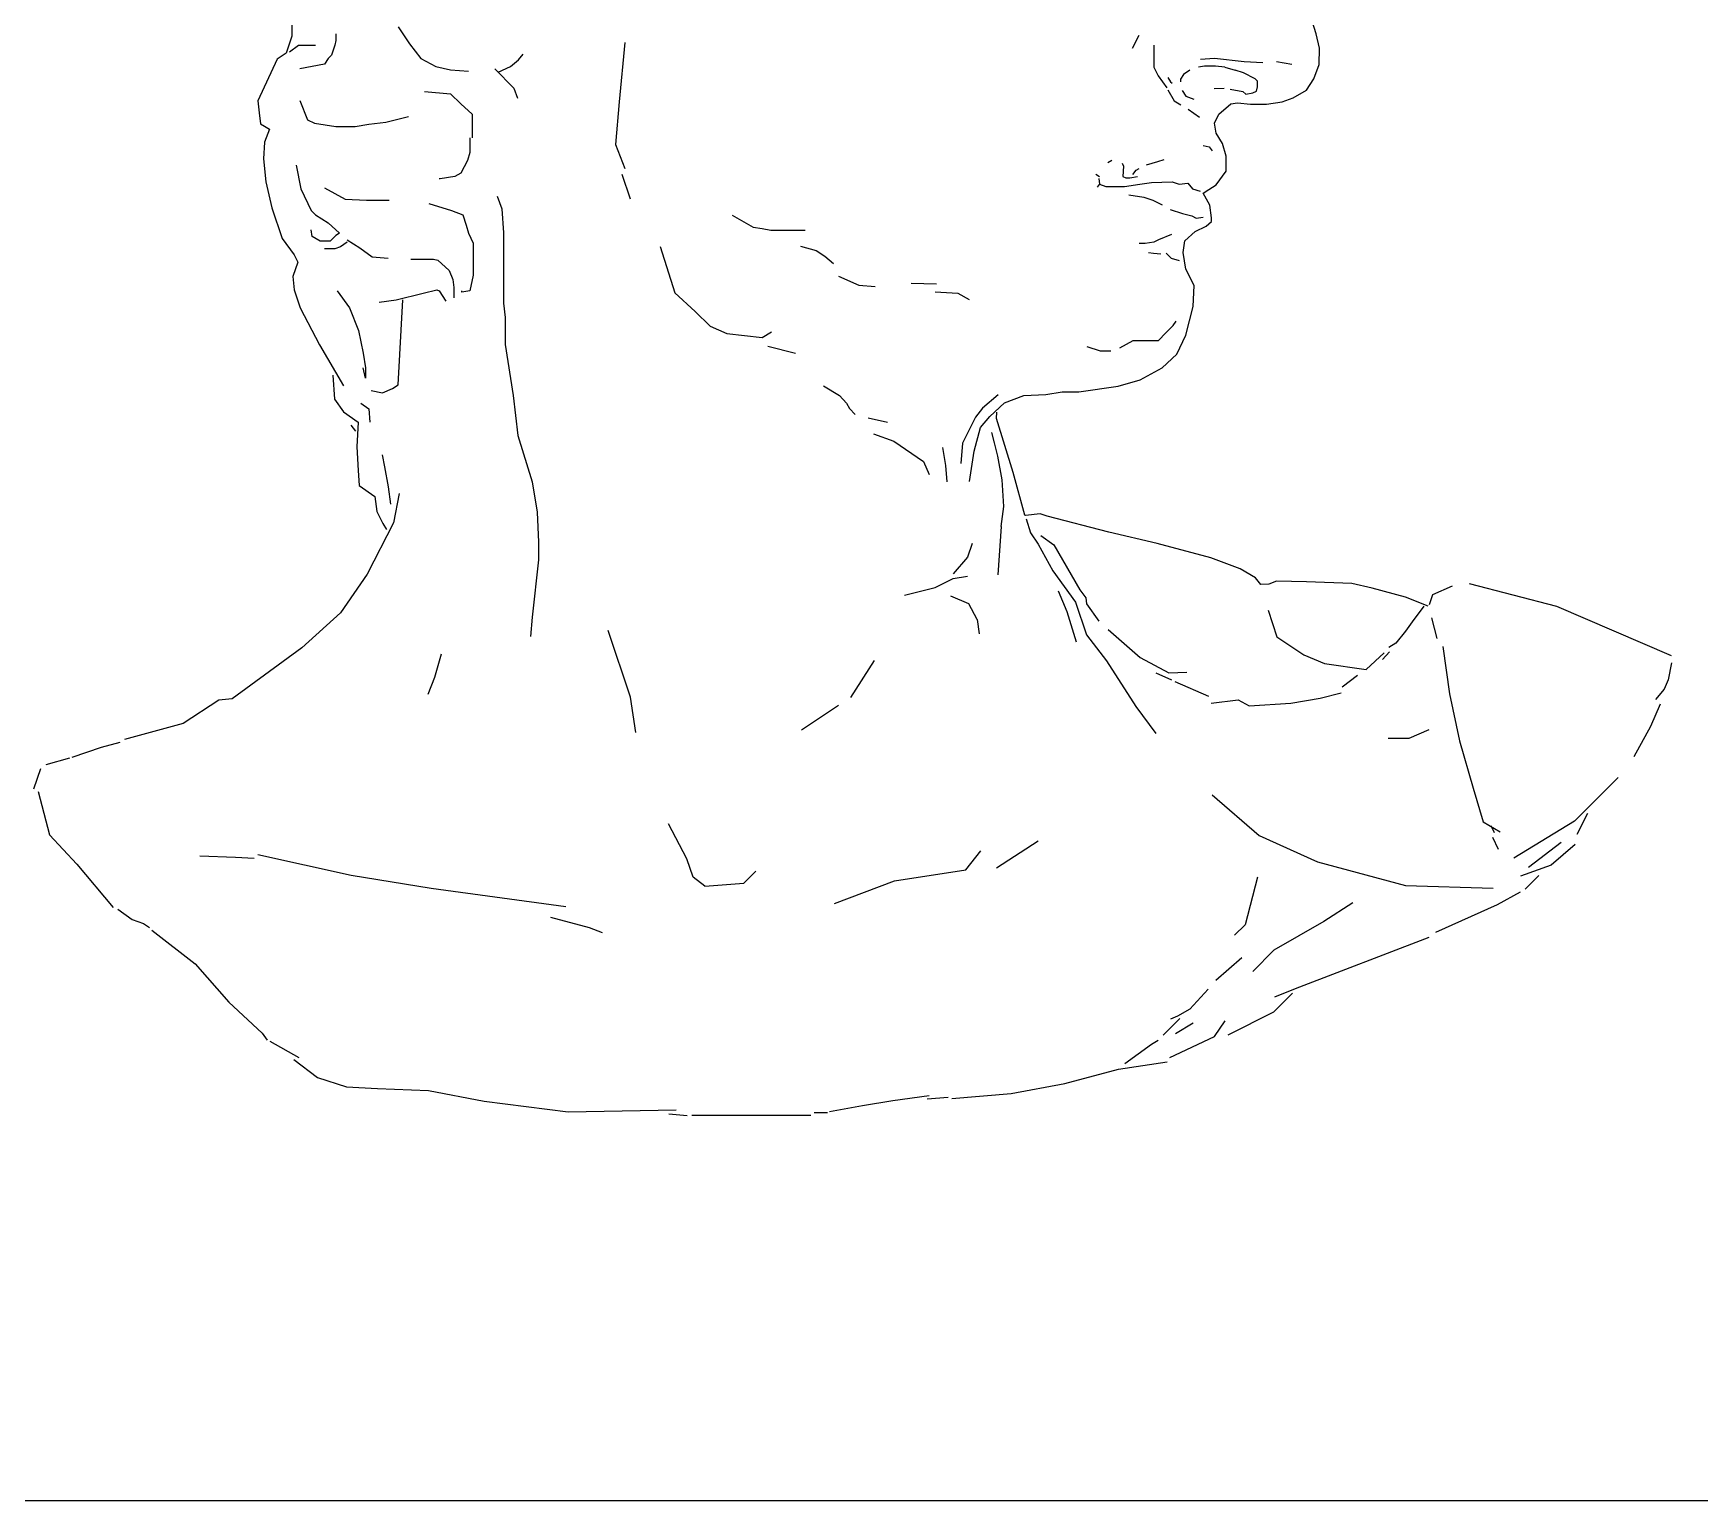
# Model space of a CAD drawing. Header units: millimetres. Extents: x -1413 to 9193, y 11663 to 17984.
# Drawn here: x 8115 to 8754, y 13831 to 14394 of the extents above; entities that cross this region are included whole.
import ezdxf

# ---------------------------------------------------------------- set-up
doc = ezdxf.new("R2010")
doc.units = ezdxf.units.MM
doc.layers.add('www.cad-blocks.net', color=7, linetype='Continuous')

# ---------------------------------------------------------------- blocks, each defined once
blk = doc.blocks.new('A$C52436C9B')
for p, q in [((99.23, 419.54), (99.23, 414.39)), ((140.06, 417.92), (144.42, 411.39)), ((492.48, 415.29), (490.99, 420.15)), ((99.23, 414.39), (96.94, 407.81)), ((98.27, 408.35), (101.76, 410.96)), ((101.76, 410.96), (108.29, 410.96)), ((115.69, 410.96), (114.38, 407.04)), ((116.12, 412.7), (115.69, 410.96)), ((116.12, 415.31), (116.12, 412.7)), ((144.42, 411.39), (148.77, 405.74)), ((227.02, 411.96), (224.88, 389.17)), ((424.37, 414.58), (421.8, 409.67)), ((430.22, 410.84), (430.22, 402.42)), ((493.79, 409.7), (492.48, 415.29)), ((493.6, 403.54), (493.79, 409.7)), ((93.51, 405.53), (86.07, 389.51)), ((96.94, 407.81), (93.51, 405.53)), ((111.77, 403.56), (102.19, 401.82)), ((113.08, 405.74), (111.77, 403.56)), ((114.38, 407.04), (113.08, 405.74)), ((148.77, 405.74), (154.43, 402.69)), ((183.16, 402.69), (186.21, 405.3)), ((186.21, 405.3), (187.95, 407.48)), ((448.14, 405.47), (453.52, 405.87)), ((453.52, 405.87), (464.88, 404.58)), ((464.88, 404.58), (472.06, 404.28)), ((477.26, 404.59), (483.14, 403.6)), ((491.55, 397.94), (493.6, 403.54)), ((154.43, 402.69), (160.09, 401.39)), ((160.09, 401.39), (167.05, 400.95)), ((177.07, 401.82), (184.47, 394.43)), ((178.37, 400.52), (183.16, 402.69)), ((430.22, 402.42), (431.86, 399.15)), ((431.86, 399.15), (435.14, 394.47)), ((435.6, 398.45), (436.54, 396.81)), ((436.54, 396.81), (437.24, 396.34)), ((441.6, 399.66), (440.44, 397.79)), ((440.44, 397.79), (440.44, 396.86)), ((443.94, 401.3), (441.6, 399.66)), ((449.64, 402.89), (447.3, 402.42)), ((453.86, 402.89), (449.64, 402.89)), ((457.37, 402.42), (453.86, 402.89)), ((457.37, 402.42), (461.34, 401.25)), ((464.62, 400.32), (461.34, 401.25)), ((469.06, 397.98), (464.62, 400.32)), ((470, 397.05), (469.06, 397.98)), ((470, 394.94), (470, 397.05)), ((488.75, 393.65), (491.55, 397.94)), ((150.08, 393.12), (160.09, 392.25)), ((160.09, 392.25), (164.01, 388.34)), ((184.47, 394.43), (185.77, 390.51)), ((435.6, 393.77), (437.94, 389.56)), ((441.07, 393.48), (442.47, 391.37)), ((442.47, 391.37), (445.52, 390.2)), ((453.37, 394.2), (457.11, 394.44)), ((459.47, 394.01), (464.39, 393.07)), ((464.39, 393.07), (465.55, 392.14)), ((465.55, 392.14), (468.13, 392.6)), ((468.13, 392.6), (469.53, 393.3)), ((469.53, 393.3), (470, 394.94)), ((479.41, 389.17), (483.71, 390.66)), ((483.71, 390.66), (488.75, 393.65)), ((86.07, 389.51), (86.64, 384.94)), ((86.64, 384.94), (87.21, 380.65)), ((102.19, 389.64), (105.24, 382.25)), ((164.01, 388.34), (168.36, 384.42)), ((168.36, 384.42), (168.36, 375.29)), ((224.88, 389.17), (223.46, 372.79)), ((437.94, 389.56), (440.52, 387.93)), ((443.3, 386.35), (447.68, 383.26)), ((453.42, 380.95), (455.18, 384.46)), ((455.18, 384.46), (459.72, 388.35)), ((459.72, 388.35), (462.23, 388.79)), ((462.23, 388.79), (467.27, 388.23)), ((467.27, 388.23), (473.43, 388.23)), ((473.43, 388.23), (479.41, 389.17)), ((87.21, 380.65), (88.64, 379.79)), ((90.65, 378.65), (88.63, 373.6)), ((88.64, 379.79), (90.65, 378.65)), ((105.24, 382.25), (107.85, 380.94)), ((107.85, 380.94), (116.12, 379.64)), ((116.12, 379.64), (123.52, 379.64)), ((123.52, 379.64), (128.75, 380.51)), ((128.75, 380.51), (135.28, 381.38)), ((135.28, 381.38), (143.98, 383.55)), ((454.12, 377.08), (453.42, 380.95)), ((88.63, 373.6), (88.35, 367.3)), ((167.49, 375.29), (167.49, 369.63)), ((223.46, 372.79), (227.02, 363.53)), ((449.1, 372.39), (451.39, 371.82)), ((451.39, 371.82), (452.53, 370.39)), ((456.58, 373.21), (454.12, 377.08)), ((457.99, 368.29), (456.58, 373.21)), ((88.35, 367.3), (89.21, 358.44)), ((100.89, 364.85), (102.63, 355.71)), ((166.62, 366.59), (164.01, 361.8)), ((167.49, 369.63), (166.62, 366.59)), ((412.5, 365.79), (414.02, 366.8)), ((417.95, 365.59), (418.55, 364.4)), ((427.33, 364.96), (431.72, 366.21)), ((431.72, 366.21), (434.11, 366.97)), ((457.94, 362.53), (457.99, 368.29)), ((89.21, 358.44), (91.49, 348.43)), ((156.17, 359.63), (155.74, 359.63)), ((161.83, 360.5), (156.17, 359.63)), ((164.01, 361.8), (161.83, 360.5)), ((225.94, 361.4), (229.12, 351.84)), ((407.85, 361.43), (409.33, 360.54)), ((409.04, 359.65), (409.33, 357.57)), ((418.55, 364.4), (418.25, 360.54)), ((418.25, 360.54), (419.44, 359.95)), ((419.44, 359.95), (420.92, 359.95)), ((420.92, 359.95), (423.89, 360.54)), ((422.05, 361.19), (423.43, 362.95)), ((423.43, 362.95), (424.56, 363.58)), ((429.24, 358.17), (437.27, 358.46)), ((437.27, 358.46), (439.94, 357.57)), ((454.07, 357.26), (457.94, 362.53)), ((102.63, 355.71), (106.55, 347.45)), ((111.77, 356.15), (119.6, 351.8)), ((178.01, 352.91), (179.85, 348.01)), ((409.12, 357.44), (408.41, 356.41)), ((409.33, 357.57), (411.71, 356.68)), ((411.71, 356.68), (418.84, 356.68)), ((418.84, 356.68), (424.79, 357.57)), ((420.63, 353.42), (426.27, 352.53)), ((424.79, 357.57), (429.24, 358.17)), ((426.27, 352.53), (429.84, 351.34)), ((439.94, 357.57), (443.21, 357.87)), ((443.21, 357.87), (444.99, 355.79)), ((444.99, 355.79), (447.96, 354.9)), ((449.15, 354.1), (451.26, 355.5)), ((451.61, 349.53), (449.15, 354.1)), ((451.26, 355.5), (454.07, 357.26)), ((91.49, 348.43), (95.5, 336.71)), ((106.55, 347.45), (108.29, 345.71)), ((108.29, 345.71), (113.08, 342.66)), ((119.6, 351.8), (127.88, 351.36)), ((127.88, 351.36), (136.58, 351.36)), ((151.82, 350.06), (160.52, 347.45)), ((160.52, 347.45), (164.88, 345.71)), ((164.88, 345.71), (166.18, 341.79)), ((179.85, 348.01), (180.47, 338.82)), ((268.29, 345.65), (276.3, 341.08)), ((429.84, 351.34), (433.4, 349.56)), ((436.38, 347.78), (441.13, 346.29)), ((441.13, 346.29), (444.7, 345.4)), ((452.31, 344.61), (451.61, 349.53)), ((106.98, 337.44), (106.55, 340.05)), ((113.08, 342.66), (117.43, 338.75)), ((166.18, 341.79), (167.05, 338.75)), ((276.3, 341.08), (279.73, 340.51)), ((279.73, 340.51), (283.16, 339.93)), ((283.16, 339.93), (296.32, 339.93)), ((442.11, 335.82), (445.98, 339.34)), ((444.7, 345.4), (446.48, 344.51)), ((445.98, 339.34), (450.2, 341.44)), ((446.48, 344.51), (449.15, 344.81)), ((450.2, 341.44), (452.31, 343.2)), ((452.31, 343.2), (452.31, 344.61)), ((95.5, 336.71), (100.08, 330.42)), ((110.03, 335.7), (106.98, 337.44)), ((113.95, 335.7), (110.03, 335.7)), ((116.12, 337.88), (113.95, 335.7)), ((117.86, 333.53), (115.69, 332.66)), ((117.43, 338.75), (116.12, 337.88)), ((120.48, 335.27), (117.86, 333.53)), ((120.48, 336.14), (125.26, 333.09)), ((125.26, 333.09), (130.05, 329.61)), ((167.05, 338.75), (168.8, 334.83)), ((168.8, 334.83), (168.8, 329.61)), ((180.47, 338.82), (180.47, 327.19)), ((240.56, 333.62), (246.27, 315.81)), ((294.47, 333.78), (300.55, 332.12)), ((426.87, 334.71), (424.49, 334.71)), ((430.14, 335.3), (426.87, 334.71)), ((431.92, 336.19), (430.14, 335.3)), ((436.97, 338.27), (431.92, 336.19)), ((441.41, 331.25), (442.11, 335.82)), ((101.51, 327.56), (99.51, 322.12)), ((100.08, 330.42), (101.51, 327.56)), ((115.69, 332.66), (111.77, 332.66)), ((130.05, 329.61), (136.15, 329.18)), ((144.85, 328.74), (153.56, 328.74)), ((153.56, 328.74), (155.3, 328.31)), ((155.3, 328.31), (159.65, 324.39)), ((168.8, 329.61), (168.8, 322.65)), ((180.47, 327.19), (180.47, 321.07)), ((300.55, 332.12), (303.87, 329.91)), ((303.87, 329.91), (307.19, 327.14)), ((428.12, 331.34), (430.08, 331.06)), ((430.08, 331.06), (432.88, 330.78)), ((434.85, 331.06), (436.81, 329.1)), ((436.81, 329.1), (439.89, 328.26)), ((442.46, 324.92), (441.41, 331.25)), ((99.51, 322.12), (100.08, 316.98)), ((159.65, 324.39), (160.96, 320.91)), ((160.96, 320.91), (161.4, 317.87)), ((168.8, 322.65), (167.49, 316.56)), ((180.47, 321.07), (180.47, 311.88)), ((309.1, 322.17), (316.87, 318.72)), ((445.63, 318.6), (442.46, 324.92)), ((100.08, 316.98), (102.37, 310.11)), ((116.56, 316.56), (121.35, 310.04)), ((139.19, 313.08), (149.64, 315.69)), ((149.64, 315.69), (154.87, 317)), ((154.87, 317), (155.74, 316.56)), ((155.74, 316.56), (158.35, 312.65)), ((161.4, 317.87), (161.4, 313.95)), ((164.44, 316.13), (164.44, 316.56)), ((167.49, 316.56), (164.44, 316.13)), ((246.27, 315.81), (254.11, 308.69)), ((316.87, 318.72), (323.14, 318.24)), ((337, 319.48), (346.74, 319.32)), ((346.14, 316.14), (354.85, 315.66)), ((354.85, 315.66), (359.21, 313.24)), ((445.28, 310.51), (445.63, 318.6)), ((102.37, 310.11), (109.81, 295.82)), ((121.35, 310.04), (124.83, 301.34)), ((132.66, 312.21), (139.19, 313.08)), ((140.06, 280.46), (141.81, 313.08)), ((180.47, 311.88), (181.08, 306.37)), ((254.11, 308.69), (259.81, 302.99)), ((442.46, 299.62), (445.28, 310.51)), ((124.83, 301.34), (126.57, 292.64)), ((181.08, 306.37), (181.08, 295.96)), ((259.81, 302.99), (266.22, 300.14)), ((279.77, 298.72), (283.33, 300.85)), ((434.78, 300.41), (437.63, 303.26)), ((437.63, 303.26), (438.78, 304.98)), ((109.81, 295.82), (118.97, 280.09)), ((181.08, 295.96), (184.14, 276.36)), ((266.22, 300.14), (279.77, 298.72)), ((281.98, 295.31), (292.61, 292.65)), ((404.48, 295.26), (409.62, 293.55)), ((417.05, 294.69), (422.2, 297.55)), ((422.2, 297.55), (427.92, 297.55)), ((427.92, 297.55), (431.92, 297.55)), ((431.92, 297.55), (434.78, 300.41)), ((438.95, 292.23), (442.46, 299.62)), ((126.57, 292.64), (127.44, 286.98)), ((409.62, 293.55), (413.62, 293.55)), ((433.32, 286.96), (438.95, 292.23)), ((114.98, 284.19), (115.55, 275.04)), ((127.44, 283.07), (126.57, 286.98)), ((127.44, 286.98), (127.44, 283.07)), ((416.43, 279.93), (424.88, 282.39)), ((424.88, 282.39), (433.32, 286.96)), ((129.62, 278.28), (133.97, 277.41)), ((133.97, 277.41), (137.89, 279.15)), ((137.89, 279.15), (140.06, 280.46)), ((184.14, 276.36), (185.98, 261.06)), ((303.3, 280.06), (309.45, 276.38)), ((309.45, 276.38), (312.21, 273.46)), ((370.44, 276.69), (364.39, 271.59)), ((372.81, 273.6), (380.2, 276.42)), ((380.2, 276.42), (388.64, 276.77)), ((388.64, 276.77), (394.98, 277.82)), ((394.98, 277.82), (401.31, 277.82)), ((401.31, 277.82), (416.43, 279.93)), ((115.55, 275.04), (118.99, 270.18)), ((118.99, 270.18), (124.71, 266.17)), ((125.7, 273.5), (128.75, 271.32)), ((128.75, 271.32), (129.18, 266.1)), ((312.21, 273.46), (313.29, 271.46)), ((313.29, 271.46), (315.44, 269.16)), ((364.39, 271.59), (361.73, 268.09)), ((367.19, 268.33), (372.81, 273.6)), ((369.74, 267.57), (369.92, 269.94)), ((121.85, 265.03), (123.57, 262.74)), ((124.71, 266.17), (124.14, 256.74)), ((320.43, 267.84), (327.87, 266.13)), ((361.73, 268.09), (356.74, 258.12)), ((361.21, 254.97), (363.67, 264.11)), ((363.67, 264.11), (367.19, 268.33)), ((376.11, 246.83), (369.74, 267.57)), ((124.14, 256.74), (124.71, 247.59)), ((185.98, 261.06), (191.5, 243.3)), ((322.53, 261.68), (330.37, 258.83)), ((330.37, 258.83), (341.78, 251)), ((349.02, 256.42), (350.16, 249.56)), ((356.74, 258.12), (356.03, 250.29)), ((368.93, 258.17), (367.98, 262.14)), ((370.25, 253.07), (368.93, 258.17)), ((133.87, 253.59), (134.73, 249.02)), ((341.78, 251), (343.91, 246.01)), ((350.16, 249.56), (350.73, 243.28)), ((359.45, 243.37), (361.21, 254.97)), ((371.95, 244), (370.25, 253.07)), ((124.71, 247.59), (125, 241.87)), ((134.73, 249.02), (136.16, 241.29)), ((191.5, 243.3), (193.33, 231.66)), ((372.52, 233.8), (371.95, 244)), ((380.66, 230.45), (376.11, 246.83)), ((125, 241.87), (131.01, 237.58)), ((131.01, 237.58), (131.86, 231.86)), ((136.16, 241.29), (137.02, 234.72)), ((140.45, 238.72), (138.16, 227.57)), ((131.86, 231.86), (134.15, 227.28)), ((193.33, 231.66), (193.95, 220.03)), ((371.56, 226.09), (372.52, 233.8)), ((380.85, 230.27), (380.66, 230.45)), ((386.49, 231), (380.85, 230.27)), ((389.22, 230.09), (386.49, 231)), ((138.16, 227.57), (128.14, 207.84)), ((134.15, 227.28), (135.58, 225)), ((371.56, 226.09), (370.3, 207.61)), ((381.09, 229), (382.75, 223.69)), ((412.89, 223.9), (389.22, 230.09)), ((193.95, 220.03), (193.95, 213.29)), ((360.41, 219.56), (358.68, 214.38)), ((382.75, 223.69), (385.74, 219.37)), ((385.74, 219.37), (391.39, 209.08)), ((386.74, 222.69), (391.72, 219.04)), ((391.72, 219.04), (401.69, 201.77)), ((431.47, 219.53), (412.89, 223.9)), ((452.04, 214.08), (431.47, 219.53)), ((193.95, 213.29), (191.5, 191.25)), ((358.68, 214.38), (353.06, 207.9)), ((463.33, 209.89), (452.04, 214.08)), ((128.14, 207.84), (117.84, 192.97)), ((346.15, 202.72), (353.06, 206.18)), ((353.06, 206.18), (358.68, 207.04)), ((391.39, 209.08), (400.03, 197.12)), ((469.25, 206.38), (463.33, 209.89)), ((471.25, 203.83), (469.25, 206.38)), ((477.26, 205.11), (474.35, 204.01)), ((488.73, 204.92), (477.26, 205.11)), ((506.22, 204.2), (488.73, 204.92)), ((334.48, 199.7), (346.15, 202.72)), ((359.12, 196.46), (352.28, 199.42)), ((393.39, 201.44), (396.71, 193.47)), ((401.69, 201.77), (404.02, 198.78)), ((404.02, 198.78), (404.35, 196.46)), ((474.35, 204.01), (471.25, 203.83)), ((514.05, 202.38), (506.22, 204.2)), ((526.79, 198.92), (514.05, 202.38)), ((535.53, 195.46), (526.79, 198.92)), ((537.17, 199.86), (535.91, 196.09)), ((544.72, 203.21), (537.17, 199.86)), ((551.25, 204.17), (584.82, 195.56)), ((117.84, 192.97), (102.96, 179.53)), ((362.31, 190.39), (359.12, 196.46)), ((396.71, 193.47), (400.36, 181.85)), ((400.03, 197.12), (404.35, 184.51)), ((404.35, 196.46), (409.01, 189.82)), ((474.01, 194.03), (477.44, 183.75)), ((533.9, 195.56), (529.36, 189.52)), ((584.82, 195.56), (628.82, 176.62)), ((191.5, 191.25), (190.88, 183.9)), ((229.16, 160.55), (220.61, 186.19)), ((362.31, 190.39), (363.15, 184.93)), ((412.66, 186.5), (424.96, 175.87)), ((526.75, 185.95), (523.04, 181.28)), ((529.36, 189.52), (526.75, 185.95)), ((536.75, 191.07), (538.85, 183.11)), ((102.96, 179.53), (76.3, 159.95)), ((404.35, 184.51), (412, 174.54)), ((477.44, 183.75), (487.72, 176.9)), ((523.04, 181.28), (520.43, 179.63)), ((541.1, 180), (543.68, 161.9)), ((156.5, 177.07), (153.93, 168.08)), ((322.82, 174.66), (313.74, 160.41)), ((412, 174.54), (423.29, 156.94)), ((424.96, 175.87), (435.92, 169.89)), ((487.72, 176.9), (495.72, 173.47)), ((495.72, 173.47), (511.72, 171.19)), ((518.6, 177.63), (511.68, 171.26)), ((520.7, 177.98), (517.95, 175.1)), ((628.97, 173.82), (627.69, 167.24)), ((153.93, 168.08), (151.36, 161.66)), ((430.94, 169.89), (436.92, 167.24)), ((435.92, 169.89), (442.9, 170.23)), ((438.25, 166.57), (451.21, 160.93)), ((508.36, 168.91), (502.54, 164.44)), ((627.69, 167.24), (626.14, 163.7)), ((231.3, 147.01), (229.16, 160.55)), ((482.78, 158.27), (494.08, 160.26)), ((494.08, 160.26), (502.05, 162.26)), ((543.68, 161.9), (547.56, 143.8)), ((626.14, 163.7), (622.79, 159.66)), ((71.15, 159.38), (57.42, 150.52)), ((76.3, 159.95), (71.15, 159.38)), ((309.12, 157.43), (294.86, 147.93)), ((423.29, 156.94), (430.94, 146.65)), ((452.21, 158.27), (462.51, 159.6)), ((462.51, 159.6), (466.83, 157.28)), ((466.83, 157.28), (482.78, 158.27)), ((624.6, 157.94), (620.83, 149.29)), ((57.42, 150.52), (34.91, 144.39)), ((535.72, 148.03), (528.07, 144.71)), ((620.83, 149.29), (614.43, 137.62)), ((14.85, 137.54), (26.1, 141.37)), ((26.1, 141.37), (33.23, 143.29)), ((528.07, 144.71), (520.1, 144.71)), ((547.56, 143.8), (552.74, 125.71)), ((13.83, 137.15), (4.73, 134.55)), ((2.62, 133.05), (0, 125.2)), ((608.47, 129.79), (591.66, 112.99)), ((1.75, 124.33), (6.11, 107.76)), ((452.57, 123.15), (470.55, 107.42)), ((552.74, 125.71), (556.62, 112.78)), ((592.71, 107.93), (596.77, 116.05)), ((250.86, 98.57), (243.79, 111.92)), ((556.62, 112.78), (563.09, 108.9)), ((559.52, 111.28), (560.81, 108.69)), ((591.66, 112.99), (568.37, 98.77)), ((6.11, 107.76), (16.58, 96.42)), ((369.7, 95.04), (385.77, 105.37)), ((470.55, 107.42), (493.04, 97.31)), ((560.22, 106.88), (562.32, 102.27)), ((586.63, 104.78), (574.06, 95.15)), ((591.9, 104.06), (582.68, 96.11)), ((16.58, 96.42), (30.55, 79.85)), ((63.82, 99.61), (77.58, 99.22)), ((77.58, 99.22), (84.66, 98.82)), ((121.9, 92.06), (86.11, 100.01)), ((253.22, 91.5), (250.86, 98.57)), ((357.97, 94.35), (363.73, 101.54)), ((493.04, 97.31), (526.77, 88.32)), ((582.68, 96.11), (570.94, 91.92)), ((152.72, 87.09), (121.9, 92.06)), ((257.82, 88.08), (253.22, 91.5)), ((272.7, 89.22), (277.28, 93.8)), ((307.58, 81.4), (330.62, 90.03)), ((330.62, 90.03), (357.97, 94.35)), ((469.92, 91.49), (465.18, 73.21)), ((572.79, 86.91), (577.95, 92.08)), ((204.42, 80.14), (152.72, 87.09)), ((257.82, 88.08), (272.7, 89.22)), ((526.77, 88.32), (560.49, 87.2)), ((562.08, 81.01), (570.94, 85.81)), ((32.35, 79.17), (37.86, 75.24)), ((506.58, 81.58), (495.46, 74.51)), ((538.47, 70.32), (562.08, 81.01)), ((37.86, 75.24), (42.19, 73.67)), ((42.19, 73.67), (44.55, 72.1)), ((45.47, 71.15), (62.04, 58.27)), ((198.45, 76.16), (213.36, 72.19)), ((213.36, 72.19), (218.34, 70.2)), ((465.18, 73.21), (461.11, 69.15)), ((495.46, 74.51), (476.23, 63.39)), ((535.76, 68.33), (484.49, 48.58)), ((62.04, 58.27), (74.93, 43.55)), ((453.95, 51.95), (463.94, 60.6)), ((476.23, 63.39), (468.14, 55.3)), ((451.05, 48.44), (443.97, 40.77)), ((476.25, 39.78), (483.43, 46.95)), ((484.49, 48.58), (476.48, 45.38)), ((74.93, 43.55), (87.81, 31.59)), ((443.97, 40.77), (439.25, 38.12)), ((458.71, 31.01), (476.25, 39.78)), ((433.72, 30.84), (440.13, 37.24)), ((439.25, 38.12), (436.59, 36.94)), ((445.33, 35.42), (438.52, 31.39)), ((453.41, 30.32), (457.57, 36.33)), ((87.81, 31.59), (89.65, 28.84)), ((90.73, 28.57), (101.9, 22.29)), ((418.99, 19.97), (429.24, 27.32)), ((429.24, 27.32), (431.8, 28.92)), ((436.28, 22.21), (453.41, 30.32)), ((99.94, 21.51), (109.01, 14.53)), ((416.54, 17.82), (435.27, 20.63)), ((109.01, 14.53), (120.19, 11.04)), ((395.95, 12.21), (416.54, 17.82)), ((120.19, 11.04), (132.06, 10.34)), ((132.06, 10.34), (151.61, 9.64)), ((151.61, 9.64), (172.99, 5.49)), ((329.93, 5.74), (343.96, 7.61)), ((343.19, 6.38), (351.17, 7.02)), ((352.62, 6.49), (375.35, 8.47)), ((375.35, 8.47), (395.95, 12.21)), ((172.99, 5.49), (205.23, 1.33)), ((205.23, 1.33), (246.73, 2.18)), ((243.92, 0.64), (250.94, 0)), ((252.78, 0.09), (269.93, 0.09)), ((269.93, 0.09), (298.51, 0.09)), ((304.89, 0.96), (299.78, 0.96)), ((305.62, 1.53), (318.24, 3.87)), ((318.24, 3.87), (329.93, 5.74))]:
    blk.add_line(p, q)
blk = doc.blocks.new('FORMAT')
at = {"layer": 'www.cad-blocks.net', "color": 155, "true_color": 0x546d8e}
blk.add_line((-219.95, 13831.16), (9176.08, 13831.16), dxfattribs=at)

msp = doc.modelspace()

# ---------------------------------------------------------------- block references
msp.add_blockref('A$C52436C9B', (8114.66, 13979.05))
at = {"layer": 'www.cad-blocks.net'}
msp.add_blockref('FORMAT', (0, 0), dxfattribs=at)

doc.saveas('drawing.dxf')
